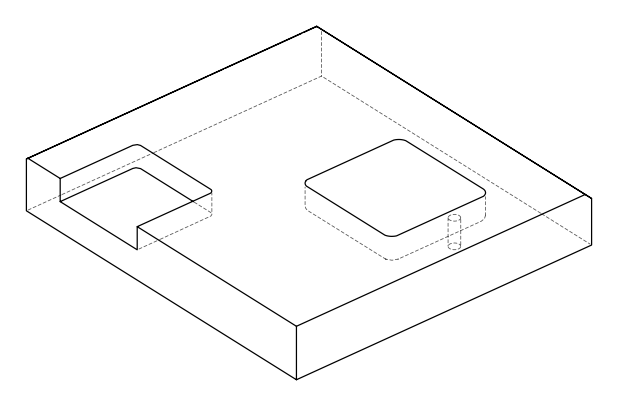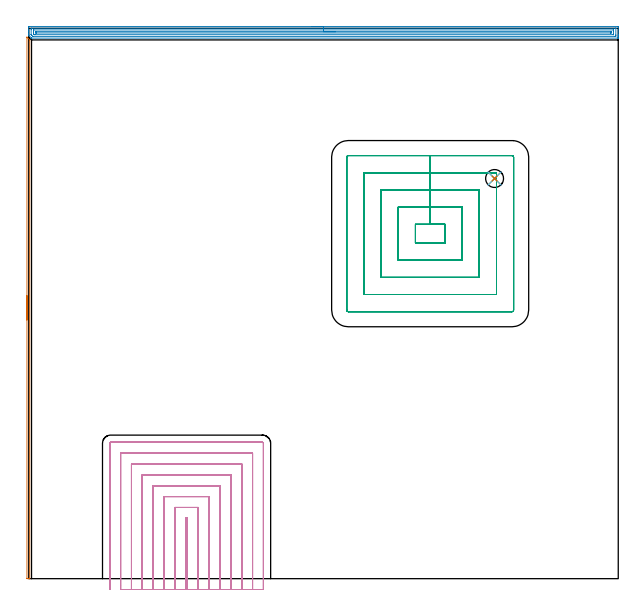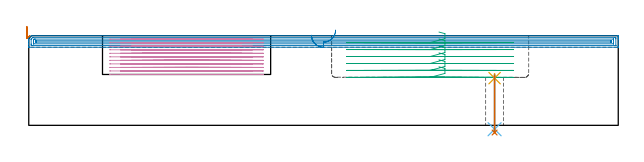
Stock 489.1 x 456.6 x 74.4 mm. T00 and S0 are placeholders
(PLAN: 7 operations, 5 tool changes, 104.2 min)
(1 AREA_MILL | FG_CHAMFER_SURFACE | UGT0205_001 | 3.74 min | 1186 mm3)
(2 AREA_MILL_1 | FG_CHAMFER_SURFACE_1 | UGT0205_001 | 15.84 min | 22539 mm3)
(3 MILL_RECTANGULAR_POCKET | POCKET_RECTANGULAR_STRAIGHT | NXT0201_007 | Follow Part, ap 6.25, ae 75% | 20 min | 866918 mm3)
(4 MILL_SLOT | SLOT_PARTIAL_RECTANGULAR | NXT0201_011 | Follow Part, ap 3, ae 75% | 64.22 min | 534363 mm3)
(5 SPOT_DRILL | STEP1HOLE | NXT0321_9005460120000 | 0.04 min | 52 mm3)
(6 DRILL_THROUGH_HOLE_INTO_CENTER | STEP1HOLE | NXT0301_067 | 0.19 min | 2853 mm3)
(7 DRILL_TO_ENLARGE_THROUGH_HOLE | STEP1HOLE | UGT0301_280 | 0.2 min | 4040 mm3)
(TOOL UGT0205_001 | Chamfer Mill 20 x 3 x 45 deg. | D20 FL50 Z2)
(TOOL NXT0201_007 | ENDMILL 25mm [R216.25-25050GCK54P 1620] | D25 R3 FL54 Z5)
(TOOL NXT0201_011 | ENDMILL 12mm [2P460-1200-NA 1630] | D12 FL38 Z6)
(TOOL NXT0321_9005460120000 | NC Spot Drill, 142deg, 12mm, Carbide, Uncoated | D12 PA142 FL30 Z2)
(TOOL NXT0301_067 | Carbide Drill 9.6mm [860.1-0960-029A1-MM 2214] | D9.6 PA140 FL47 Z2)
(TOOL UGT0301_280 | Twist Drill 14.9 mm | D14.9 PA118 FL114 Z2)
(OP 1 AREA_MILL)
G17 G21 G94 G90
T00 M6
G54
G17 G0 G90 X-1.5 Y214.65 S1061 M3
G43 Z84.4 H0
Z82.1
G94 G1 Y214.688 Z81.228 F250.
Y214.802 Z80.364
Y214.991 Z79.512
Y215.253 Z78.68
Y215.587 Z77.874
Y215.99 Z77.1
Y216.458 Z76.364
Y216.99 Z75.672
Y217.579 Z75.029
Y218.222 Z74.44
Y218.914 Z73.908
Y219.65 Z73.44
Y220.424 Z73.037
Y221.23 Z72.703
Y222.062 Z72.441
Y222.914 Z72.252
Y223.778 Z72.138
Y224.65 Z72.1
X-1.499 Y449.182 Z72.099
X-1.495 Y449.258 Z72.103
X-1.492 Y449.281 Z72.104
X-1.417 Y449.218 Z72.181
X0.598 Y447.202 Z74.197
X0.756 Y447.042 Z74.351
X0.796 Y446.995 Z74.389
X0.8 Y446.88 Z74.4
Y0.184
X0.804 Y0.01 Z74.395
X0.687 Y0.004 Z74.279
X0.569 Y0. Z74.169
X0.365 Z73.965
X-0.35 Z73.245
X-1.219 Y0.001 Z72.377
X-1.491 Y0.005 Z72.105
X-1.493 Y0.043 Z72.104
X-1.5 Y0.328 Z72.1
Y224.65
Y225.522 Z72.138
Y226.386 Z72.252
Y227.238 Z72.441
Y228.07 Z72.703
Y228.876 Z73.037
Y229.65 Z73.44
Y230.386 Z73.908
Y231.078 Z74.44
Y231.721 Z75.029
Y232.31 Z75.672
Y232.842 Z76.364
Y233.31 Z77.1
Y233.713 Z77.874
Y234.047 Z78.68
Y234.309 Z79.512
Y234.498 Z80.364
Y234.612 Z81.228
Y234.65 Z82.1
G0 Z84.4
M5
M2
(OP 2 AREA_MILL_1)
G17 G21 G94 G90
T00 M6
G54
G17 G0 G90 X234.55 Y458.1 S1061 M3
G43 Z84.4 H0
Z74.8
G94 G1 X234.588 Z73.928 F250.
X234.702 Z73.064
X234.891 Z72.212
X235.153 Z71.38
X235.487 Z70.574
X235.89 Z69.8
X236.358 Z69.064
X236.89 Z68.372
X237.479 Z67.729
X238.122 Z67.14
X238.814 Z66.609
X239.55 Z66.14
X240.324 Z65.737
X241.13 Z65.403
X241.962 Z65.141
X242.814 Z64.952
X243.678 Z64.838
X244.55 Z64.8
X488.48 Y458.099 Z64.801
X488.891 Y458.096 Z64.802
X489.09 Y458.092 Z64.805
X489.1 Y457.692 Z65.206
Y451.543 Z71.351
Y451.006 Z71.891
Y450.665 Z72.231
Y450.128 Z72.768
Y449.787 Z73.108
Y449.104 Z73.795
Y448.817 Z74.082
X489.098 Y448.657 Z74.236
X489.09 Y448.502 Z74.388
X488.926 Y448.5 Z74.4
X2.407
X2.305 Y448.504 Z74.39
X2.201 Y448.598 Z74.3
X0.036 Y450.763 Z72.134
X0.01 Y450.791 Z72.106
X0. Y451.056 Z71.839
Y451.347 Z71.552
Y451.739 Z71.16
Y452.422 Z70.474
Y453.641 Z69.256
Y455.057 Z67.839
Y455.667 Z67.23
Y457.423 Z65.474
X0.003 Y457.692 Z65.205
X0.01 Y458.092 Z64.805
X0.209 Y458.096 Z64.802
X0.62 Y458.1 Z64.8
X244.55
Y456.686 Z66.214
X486.693 Y456.685 Z66.215
X486.824 Y456.684 Z66.216
X487.052 Y456.679 Z66.221
X487.091 Y456.67 Z66.23
X487.095 Y456.64 Z66.26
X487.098 Y456.608 Z66.292
X487.1 Y456.413 Z66.487
Y451.143 Z71.757
X487.097 Y450.665 Z72.235
X487.091 Y450.274 Z72.626
X487.065 Y449.921 Z72.979
X486.693 Y449.916 Z72.984
X486.562 Y449.915 Z72.985
X3.683
X3.492 Y449.916 Z72.984
X3.397 Y449.918 Z72.982
X3.353 Y449.921 Z72.979
X3.301 Y449.959 Z72.941
X2.586 Y450.665 Z72.235
X2.407 Y450.843 Z72.057
X2.06 Y451.199 Z71.701
X2.02 Y451.242 Z71.658
X2.01 Y451.304 Z71.596
X2.004 Y451.41 Z71.49
X2.001 Y451.543 Z71.357
X2. Y455.457 Z67.443
X2.003 Y455.935 Z66.965
X2.009 Y456.326 Z66.574
X2.035 Y456.679 Z66.221
X2.407 Y456.684 Z66.216
X2.538 Y456.685 Z66.215
X244.55 Y456.686 Z66.214
Y455.272 Z67.628
X484.978 Y455.271 Z67.629
X485.037 Y455.27 Z67.63
X485.074 Y455.267 Z67.633
X485.089 Y455.265 Z67.635
X485.091 Y455.247 Z67.653
X485.097 Y455.057 Z67.843
X485.1 Y454.866 Z68.034
Y454.178 Z68.722
Y452.231 Z70.669
X485.097 Y451.543 Z71.357
X485.093 Y451.359 Z71.541
X485.088 Y451.335 Z71.565
X485.068 Y451.333 Z71.567
X485.015 Y451.331 Z71.569
X484.906 Y451.329 Z71.571
X5.306
X5.088 Y451.33 Z71.57
X4.406 Y451.336 Z71.564
X4.194 Y451.511 Z71.389
X4.163 Y451.543 Z71.357
X4.01 Y451.725 Z71.175
X4.002 Y452.422 Z70.478
X4.001 Y452.612 Z70.288
X4. Y453.3 Z69.6
Y454.369 Z68.531
X4.003 Y455.057 Z67.843
X4.007 Y455.241 Z67.659
X4.012 Y455.265 Z67.635
X4.032 Y455.267 Z67.633
X4.085 Y455.269 Z67.631
X4.194 Y455.271 Z67.629
X244.55 Y455.272 Z67.628
Y453.857 Z69.043
X482.959
X483.038 Y453.855 Z69.045
X483.074 Y453.853 Z69.047
X483.089 Y453.851 Z69.049
X483.092 Y453.832 Z69.068
X483.096 Y453.729 Z69.171
X483.1 Y453.318 Z69.582
Y453.3 Z69.6
X483.093 Y452.87 Z70.03
X483.09 Y452.764 Z70.136
X483.082 Y452.749 Z70.151
X483.049 Y452.747 Z70.153
X482.981 Y452.745 Z70.155
X482.792 Y452.743 Z70.157
X6.141
X6.062 Y452.745 Z70.155
X6.026 Y452.747 Z70.153
X6.011 Y452.749 Z70.151
X6.008 Y452.768 Z70.132
X6.004 Y452.87 Z70.03
X6. Y453.282 Z69.618
Y453.3 Z69.6
X6.007 Y453.73 Z69.17
X6.01 Y453.836 Z69.064
X6.018 Y453.851 Z69.049
X6.051 Y453.853 Z69.047
X6.119 Y453.855 Z69.045
X6.308 Y453.857 Z69.043
X244.55
X245.422 Z69.081
X246.286 Z69.195
X247.138 Z69.383
X247.97 Z69.646
X248.776 Z69.98
X249.55 Z70.382
X250.286 Z70.851
X250.978 Z71.382
X251.621 Z71.972
X252.21 Z72.615
X252.742 Z73.307
X253.21 Z74.043
X253.613 Z74.817
X253.947 Z75.622
X254.209 Z76.454
X254.398 Z77.306
X254.512 Z78.171
X254.55 Z79.043
G0 Z84.4
M5
M2
(OP 3 MILL_RECTANGULAR_POCKET)
G17 G21 G94 G90
T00 M6
G54
G17 G0 G90 X340.332 Y278.5 S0 M3
G43 Z84.4 H1
Z77.4
G94 G1 X345.3 Z76.069 F250.
Y294. Z71.916
X333.05 Z68.633
X320.8 F500.
Y278.5
X345.3
Y294.
X333.05
Y308.25
X306.55
Y264.25
X359.55
Y308.25
X333.05
Y322.5
X292.3
Y250.
X373.8
Y322.5
X333.05
Y336.75
X278.05
Y235.75
X388.05
Y336.75
X333.05
Y351.
X265.2
G3 X263.8 Y349.6 R1.4
G1 Y222.9
G3 X265.2 Y221.5 R1.4
G1 X400.9
G3 X402.3 Y222.9 R1.4
G1 Y349.6
G3 X400.9 Y351. R1.4
G1 X333.05
X332.05
G0 X340.332 Y278.5 Z71.633
G1 X345.3 Z70.302 F250.
Y294. Z66.149
X333.05 Z62.867
X320.8 F500.
Y278.5
X345.3
Y294.
X333.05
Y308.25
X306.55
Y264.25
X359.55
Y308.25
X333.05
Y322.5
X292.3
Y250.
X373.8
Y322.5
X333.05
Y336.75
X278.05
Y235.75
X388.05
Y336.75
X333.05
Y351.
X265.2
G3 X263.8 Y349.6 R1.4
G1 Y222.9
G3 X265.2 Y221.5 R1.4
G1 X400.9
G3 X402.3 Y222.9 R1.4
G1 Y349.6
G3 X400.9 Y351. R1.4
G1 X333.05
X332.05
G0 X340.332 Y278.5 Z65.867
G1 X345.3 Z64.536 F250.
Y294. Z60.382
X333.05 Z57.1
X320.8 F500.
Y278.5
X345.3
Y294.
X333.05
Y308.25
X306.55
Y264.25
X359.55
Y308.25
X333.05
Y322.5
X292.3
Y250.
X373.8
Y322.5
X333.05
Y336.75
X278.05
Y235.75
X388.05
Y336.75
X333.05
Y351.
X265.2
G3 X263.8 Y349.6 R1.4
G1 Y222.9
G3 X265.2 Y221.5 R1.4
G1 X400.9
G3 X402.3 Y222.9 R1.4
G1 Y349.6
G3 X400.9 Y351. R1.4
G1 X333.05
X332.05
G0 X340.332 Y278.5 Z60.1
G1 X345.3 Z58.769 F250.
Y294. Z54.616
X333.05 Z51.333
X320.8 F500.
Y278.5
X345.3
Y294.
X333.05
Y308.25
X306.55
Y264.25
X359.55
Y308.25
X333.05
Y322.5
X292.3
Y250.
X373.8
Y322.5
X333.05
Y336.75
X278.05
Y235.75
X388.05
Y336.75
X333.05
Y351.
X265.2
G3 X263.8 Y349.6 R1.4
G1 Y222.9
G3 X265.2 Y221.5 R1.4
G1 X400.9
G3 X402.3 Y222.9 R1.4
G1 Y349.6
G3 X400.9 Y351. R1.4
G1 X333.05
X332.05
G0 X340.332 Y278.5 Z54.333
G1 X345.3 Z53.002 F250.
Y294. Z48.849
X333.05 Z45.567
X320.8 F500.
Y278.5
X345.3
Y294.
X333.05
Y308.25
X306.55
Y264.25
X359.55
Y308.25
X333.05
Y322.5
X292.3
Y250.
X373.8
Y322.5
X333.05
Y336.75
X278.05
Y235.75
X388.05
Y336.75
X333.05
Y351.
X265.2
G3 X263.8 Y349.6 R1.4
G1 Y222.9
G3 X265.2 Y221.5 R1.4
G1 X400.9
G3 X402.3 Y222.9 R1.4
G1 Y349.6
G3 X400.9 Y351. R1.4
G1 X333.05
X332.05
G0 X340.332 Y278.5 Z48.567
G1 X345.3 Z47.236 F250.
Y294. Z43.082
X333.05 Z39.8
X320.8 F500.
Y278.5
X345.3
Y294.
X333.05
Y308.25
X306.55
Y264.25
X359.55
Y308.25
X333.05
Y322.5
X292.3
Y250.
X373.8
Y322.5
X333.05
Y336.75
X278.05
Y235.75
X388.05
Y336.75
X333.05
Y351.
X265.2
G3 X263.8 Y349.6 R1.4
G1 Y222.9
G3 X265.2 Y221.5 R1.4
G1 X400.9
G3 X402.3 Y222.9 R1.4
G1 Y349.6
G3 X400.9 Y351. R1.4
G1 X333.05
X332.05
G0 Z84.4
M5
M2
(OP 4 MILL_SLOT)
G17 G21 G94 G90
T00 M6
G54
G17 G0 G90 X131.7 Y-9. S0 M3
G43 Z84.4 H1
Z71.473
G94 G1 Y-6. F250.
Y50.1 F500.
X130.2
Y-6.
Y-9. F250.
X140.7
Y-6.
Y59.1 F500.
X121.2
Y-6.
Y-9. F250.
X149.7
Y-6.
Y68.1 F500.
X112.2
Y-6.
Y-9. F250.
X158.7
Y-6.
Y77.1 F500.
X103.2
Y-6.
Y-9. F250.
X167.7
Y-6.
Y86.1 F500.
X94.2
Y-6.
Y-9. F250.
X176.7
Y-6.
Y95.1 F500.
X85.2
Y-6.
Y-9. F250.
X185.7
Y-6.
Y104.1 F500.
X76.2
Y-6.
Y-9. F250.
X194.7
Y-6.
Y112.4 F500.
G3 X194. Y113.1 R0.7
G1 X67.9
G3 X67.2 Y112.4 R0.7
G1 Y-6.
Y-9. F250.
G0 X131.7 Z68.545
G1 Y-6.
Y50.1 F500.
X130.2
Y-6.
Y-9. F250.
X140.7
Y-6.
Y59.1 F500.
X121.2
Y-6.
Y-9. F250.
X149.7
Y-6.
Y68.1 F500.
X112.2
Y-6.
Y-9. F250.
X158.7
Y-6.
Y77.1 F500.
X103.2
Y-6.
Y-9. F250.
X167.7
Y-6.
Y86.1 F500.
X94.2
Y-6.
Y-9. F250.
X176.7
Y-6.
Y95.1 F500.
X85.2
Y-6.
Y-9. F250.
X185.7
Y-6.
Y104.1 F500.
X76.2
Y-6.
Y-9. F250.
X194.7
Y-6.
Y112.4 F500.
G3 X194. Y113.1 R0.7
G1 X67.9
G3 X67.2 Y112.4 R0.7
G1 Y-6.
Y-9. F250.
G0 X131.7 Z65.618
G1 Y-6.
Y50.1 F500.
X130.2
Y-6.
Y-9. F250.
X140.7
Y-6.
Y59.1 F500.
X121.2
Y-6.
Y-9. F250.
X149.7
Y-6.
Y68.1 F500.
X112.2
Y-6.
Y-9. F250.
X158.7
Y-6.
Y77.1 F500.
X103.2
Y-6.
Y-9. F250.
X167.7
Y-6.
Y86.1 F500.
X94.2
Y-6.
Y-9. F250.
X176.7
Y-6.
Y95.1 F500.
X85.2
Y-6.
Y-9. F250.
X185.7
Y-6.
Y104.1 F500.
X76.2
Y-6.
Y-9. F250.
X194.7
Y-6.
Y112.4 F500.
G3 X194. Y113.1 R0.7
G1 X67.9
G3 X67.2 Y112.4 R0.7
G1 Y-6.
Y-9. F250.
G0 X131.7 Z62.691
G1 Y-6.
Y50.1 F500.
X130.2
Y-6.
Y-9. F250.
X140.7
Y-6.
Y59.1 F500.
X121.2
Y-6.
Y-9. F250.
X149.7
Y-6.
Y68.1 F500.
X112.2
Y-6.
Y-9. F250.
X158.7
Y-6.
Y77.1 F500.
X103.2
Y-6.
Y-9. F250.
X167.7
Y-6.
Y86.1 F500.
X94.2
Y-6.
Y-9. F250.
X176.7
Y-6.
Y95.1 F500.
X85.2
Y-6.
Y-9. F250.
X185.7
Y-6.
Y104.1 F500.
X76.2
Y-6.
Y-9. F250.
X194.7
Y-6.
Y112.4 F500.
G3 X194. Y113.1 R0.7
G1 X67.9
G3 X67.2 Y112.4 R0.7
G1 Y-6.
Y-9. F250.
G0 X131.7 Z59.764
G1 Y-6.
Y50.1 F500.
X130.2
Y-6.
Y-9. F250.
X140.7
Y-6.
Y59.1 F500.
X121.2
Y-6.
Y-9. F250.
X149.7
Y-6.
Y68.1 F500.
X112.2
Y-6.
Y-9. F250.
X158.7
Y-6.
Y77.1 F500.
X103.2
Y-6.
Y-9. F250.
X167.7
Y-6.
Y86.1 F500.
X94.2
Y-6.
Y-9. F250.
X176.7
Y-6.
Y95.1 F500.
X85.2
Y-6.
Y-9. F250.
X185.7
Y-6.
Y104.1 F500.
X76.2
Y-6.
Y-9. F250.
X194.7
Y-6.
Y112.4 F500.
G3 X194. Y113.1 R0.7
G1 X67.9
G3 X67.2 Y112.4 R0.7
G1 Y-6.
Y-9. F250.
G0 X131.7 Z56.836
G1 Y-6.
Y50.1 F500.
X130.2
Y-6.
Y-9. F250.
X140.7
Y-6.
Y59.1 F500.
X121.2
Y-6.
Y-9. F250.
X149.7
Y-6.
Y68.1 F500.
X112.2
Y-6.
Y-9. F250.
X158.7
Y-6.
Y77.1 F500.
X103.2
Y-6.
Y-9. F250.
X167.7
Y-6.
Y86.1 F500.
X94.2
Y-6.
Y-9. F250.
X176.7
Y-6.
Y95.1 F500.
X85.2
Y-6.
Y-9. F250.
X185.7
Y-6.
Y104.1 F500.
X76.2
Y-6.
Y-9. F250.
X194.7
Y-6.
Y112.4 F500.
G3 X194. Y113.1 R0.7
G1 X67.9
G3 X67.2 Y112.4 R0.7
G1 Y-6.
Y-9. F250.
G0 X131.7 Z53.909
G1 Y-6.
Y50.1 F500.
X130.2
Y-6.
Y-9. F250.
X140.7
Y-6.
Y59.1 F500.
X121.2
Y-6.
Y-9. F250.
X149.7
Y-6.
Y68.1 F500.
X112.2
Y-6.
Y-9. F250.
X158.7
Y-6.
Y77.1 F500.
X103.2
Y-6.
Y-9. F250.
X167.7
Y-6.
Y86.1 F500.
X94.2
Y-6.
Y-9. F250.
X176.7
Y-6.
Y95.1 F500.
X85.2
Y-6.
Y-9. F250.
X185.7
Y-6.
Y104.1 F500.
X76.2
Y-6.
Y-9. F250.
X194.7
Y-6.
Y112.4 F500.
G3 X194. Y113.1 R0.7
G1 X67.9
G3 X67.2 Y112.4 R0.7
G1 Y-6.
Y-9. F250.
G0 X131.7 Z50.982
G1 Y-6.
Y50.1 F500.
X130.2
Y-6.
Y-9. F250.
X140.7
Y-6.
Y59.1 F500.
X121.2
Y-6.
Y-9. F250.
X149.7
Y-6.
Y68.1 F500.
X112.2
Y-6.
Y-9. F250.
X158.7
Y-6.
Y77.1 F500.
X103.2
Y-6.
Y-9. F250.
X167.7
Y-6.
Y86.1 F500.
X94.2
Y-6.
Y-9. F250.
X176.7
Y-6.
Y95.1 F500.
X85.2
Y-6.
Y-9. F250.
X185.7
Y-6.
Y104.1 F500.
X76.2
Y-6.
Y-9. F250.
X194.7
Y-6.
Y112.4 F500.
G3 X194. Y113.1 R0.7
G1 X67.9
G3 X67.2 Y112.4 R0.7
G1 Y-6.
Y-9. F250.
G0 X131.7 Z48.055
G1 Y-6.
Y50.1 F500.
X130.2
Y-6.
Y-9. F250.
X140.7
Y-6.
Y59.1 F500.
X121.2
Y-6.
Y-9. F250.
X149.7
Y-6.
Y68.1 F500.
X112.2
Y-6.
Y-9. F250.
X158.7
Y-6.
Y77.1 F500.
X103.2
Y-6.
Y-9. F250.
X167.7
Y-6.
Y86.1 F500.
X94.2
Y-6.
Y-9. F250.
X176.7
Y-6.
Y95.1 F500.
X85.2
Y-6.
Y-9. F250.
X185.7
Y-6.
Y104.1 F500.
X76.2
Y-6.
Y-9. F250.
X194.7
Y-6.
Y112.4 F500.
G3 X194. Y113.1 R0.7
G1 X67.9
G3 X67.2 Y112.4 R0.7
G1 Y-6.
Y-9. F250.
G0 X131.7 Z45.127
G1 Y-6.
Y50.1 F500.
X130.2
Y-6.
Y-9. F250.
X140.7
Y-6.
Y59.1 F500.
X121.2
Y-6.
Y-9. F250.
X149.7
Y-6.
Y68.1 F500.
X112.2
Y-6.
Y-9. F250.
X158.7
Y-6.
Y77.1 F500.
X103.2
Y-6.
Y-9. F250.
X167.7
Y-6.
Y86.1 F500.
X94.2
Y-6.
Y-9. F250.
X176.7
Y-6.
Y95.1 F500.
X85.2
Y-6.
Y-9. F250.
X185.7
Y-6.
Y104.1 F500.
X76.2
Y-6.
Y-9. F250.
X194.7
Y-6.
Y112.4 F500.
G3 X194. Y113.1 R0.7
G1 X67.9
G3 X67.2 Y112.4 R0.7
G1 Y-6.
Y-9. F250.
G0 X131.7 Z42.2
G1 Y-6.
Y50.1 F500.
X130.2
Y-6.
Y-9. F250.
X140.7
Y-6.
Y59.1 F500.
X121.2
Y-6.
Y-9. F250.
X149.7
Y-6.
Y68.1 F500.
X112.2
Y-6.
Y-9. F250.
X158.7
Y-6.
Y77.1 F500.
X103.2
Y-6.
Y-9. F250.
X167.7
Y-6.
Y86.1 F500.
X94.2
Y-6.
Y-9. F250.
X176.7
Y-6.
Y95.1 F500.
X85.2
Y-6.
Y-9. F250.
X185.7
Y-6.
Y104.1 F500.
X76.2
Y-6.
Y-9. F250.
X194.7
Y-6.
Y112.4 F500.
G3 X194. Y113.1 R0.7
G1 X67.9
G3 X67.2 Y112.4 R0.7
G1 Y-6.
Y-9. F250.
G0 Z84.4
M5
M2
(OP 5 SPOT_DRILL)
G17 G21 G94 G90
T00 M6
G54
G17 G0 G90 X386.5 Y332. S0 M3
G43 Z84.4 H0
G94 G81 G98 Z39.159 F250. R42.8
G80
M5
M2
(OP 6 DRILL_THROUGH_HOLE_INTO_CENTER)
G17 G21 G94 G90
T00 M6
G54
G17 G0 G90 X386.5 Y332. S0 M3
G43 Z84.4 H1
G94 G73 G98 Z-3.247 F250. Q8.609 R41.8
G80
M5
M2
(OP 7 DRILL_TO_ENLARGE_THROUGH_HOLE)
G17 G21 G94 G90
T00 M6
G54
G17 G0 G90 X386.5 Y332. S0 M3
G43 Z84.4 H0
G94 G73 G98 Z-5.976 F250. Q11.444 R41.8
G80
M5
M2
